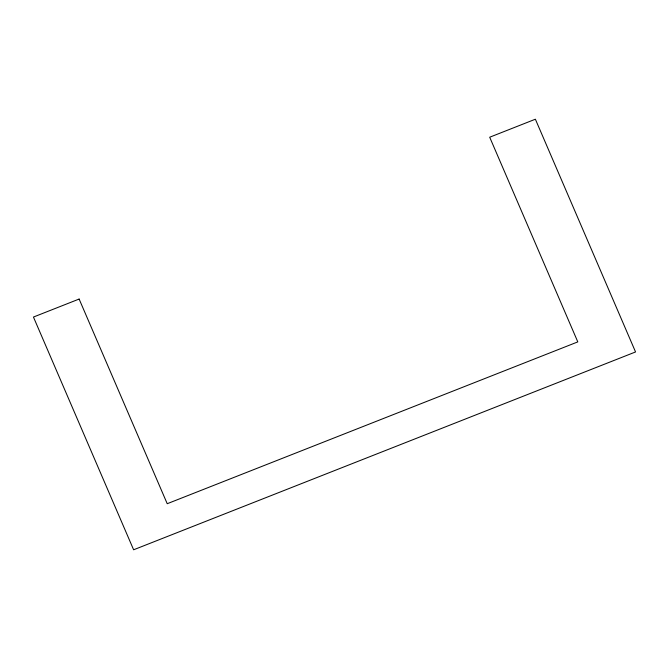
<?xml version="1.0" encoding="UTF-8"?>
<svg xmlns="http://www.w3.org/2000/svg" width="669" height="669" viewBox="0 0 669 669"><rect width="100%" height="100%" fill="white"/><g stroke="black" fill="none" stroke-linecap="round" stroke-linejoin="round"><path stroke-width="1" d="M79.126 299.051L33.45 317.047L133.624 549.784L635.55 351.953L535.376 119.216L489.7 137.22L577.799 341.892L167.225 503.715L79.126 299.051"/></g></svg>
